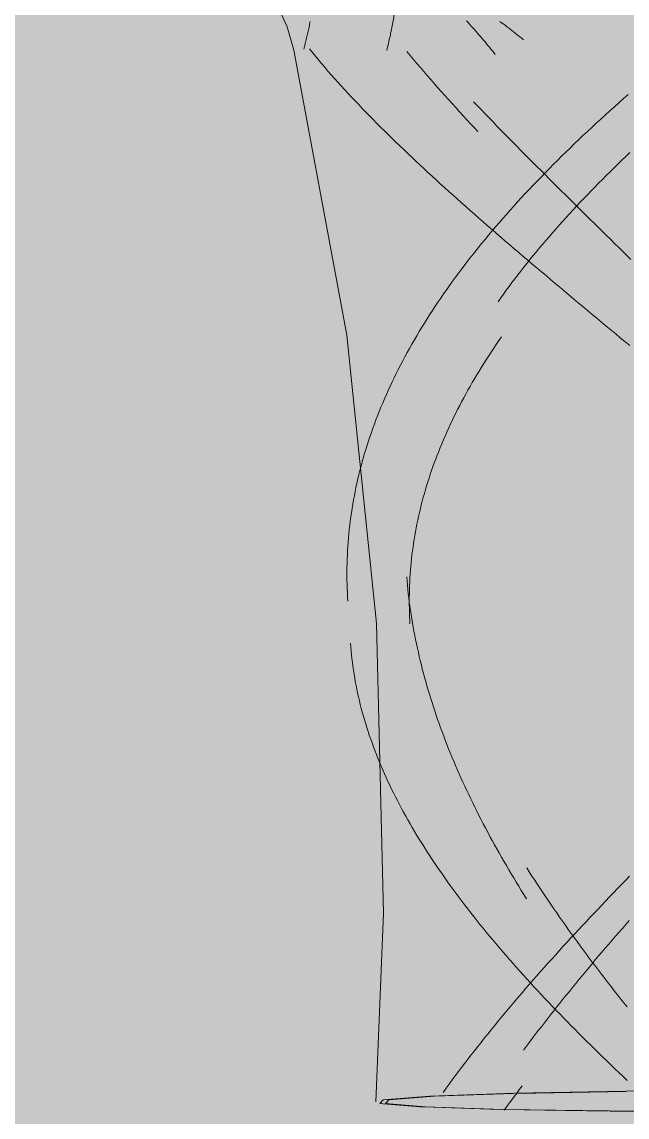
# Model space of a CAD drawing. Header units: inches. Extents: x 30681 to 92461, y -36095 to 66.
# Drawn here: x 30683.34342 to 30683.34904, y 60.03482 to 60.04499 of the extents above; entities that cross this region are included whole.
import ezdxf

# ---------------------------------------------------------------- set-up
doc = ezdxf.new("R2010")
doc.units = ezdxf.units.IN
doc.header["$MEASUREMENT"] = 0
for name, color, linetype, lineweight in [('A-GLAZ-CURT', 52, 'Continuous', 9), ('L-SITE-WALL', 31, 'Continuous', 13), ('Q-SPCQ', 91, 'Continuous', 9)]:
    doc.layers.add(name, color=color, linetype=linetype, lineweight=lineweight)

# ---------------------------------------------------------------- blocks, each defined once
blk = doc.blocks.new('FP_16-Entrance - Xcel')
at = {"layer": 'Q-SPCQ'}
for p, q in [((-2803.519209, 60.044737), (-2803.519181, 60.044703)), ((-2803.519181, 60.044703), (-2803.519153, 60.044668)), ((-2803.519153, 60.044668), (-2803.519124, 60.044634)), ((-2803.519124, 60.044634), (-2803.519095, 60.044599)), ((-2803.519095, 60.044599), (-2803.519066, 60.044565)), ((-2803.519066, 60.044565), (-2803.519036, 60.04453)), ((-2803.519036, 60.04453), (-2803.519006, 60.044496)), ((-2803.519006, 60.044496), (-2803.518975, 60.044461)), ((-2803.518975, 60.044461), (-2803.518944, 60.044427)), ((-2803.518944, 60.044427), (-2803.518913, 60.044392)), ((-2803.518913, 60.044392), (-2803.518881, 60.044358)), ((-2803.518881, 60.044358), (-2803.518849, 60.044323)), ((-2803.518849, 60.044323), (-2803.518817, 60.044288)), ((-2803.518817, 60.044288), (-2803.518784, 60.044254)), ((-2803.516248, 60.044313), (-2803.516291, 60.044275)), ((-2803.518784, 60.044254), (-2803.518751, 60.044219)), ((-2803.518751, 60.044219), (-2803.518718, 60.044184)), ((-2803.518718, 60.044184), (-2803.518685, 60.044149)), ((-2803.516377, 60.044199), (-2803.51642, 60.04416)), ((-2803.516334, 60.044237), (-2803.516377, 60.044199)), ((-2803.516291, 60.044275), (-2803.516334, 60.044237)), ((-2803.518685, 60.044149), (-2803.518651, 60.044115)), ((-2803.518651, 60.044115), (-2803.518616, 60.04408)), ((-2803.518616, 60.04408), (-2803.518582, 60.044045)), ((-2803.516504, 60.044084), (-2803.516545, 60.044046)), ((-2803.516462, 60.044122), (-2803.516504, 60.044084)), ((-2803.51642, 60.04416), (-2803.516462, 60.044122)), ((-2803.518582, 60.044045), (-2803.518547, 60.04401)), ((-2803.518547, 60.04401), (-2803.518512, 60.043975)), ((-2803.518512, 60.043975), (-2803.518477, 60.04394)), ((-2803.516587, 60.044007), (-2803.516628, 60.043969)), ((-2803.516545, 60.044046), (-2803.516587, 60.044007)), ((-2803.518477, 60.04394), (-2803.518441, 60.043905)), ((-2803.518441, 60.043905), (-2803.518405, 60.04387)), ((-2803.518405, 60.04387), (-2803.518369, 60.043836)), ((-2803.516709, 60.043893), (-2803.516749, 60.043854)), ((-2803.516669, 60.043931), (-2803.516709, 60.043893)), ((-2803.516628, 60.043969), (-2803.516669, 60.043931)), ((-2803.518369, 60.043836), (-2803.518332, 60.043801)), ((-2803.518332, 60.043801), (-2803.518296, 60.043765)), ((-2803.516828, 60.043777), (-2803.516868, 60.043739)), ((-2803.516789, 60.043816), (-2803.516828, 60.043777)), ((-2803.516749, 60.043854), (-2803.516789, 60.043816)), ((-2803.518296, 60.043765), (-2803.518258, 60.04373)), ((-2803.518258, 60.04373), (-2803.518221, 60.043695)), ((-2803.518221, 60.043695), (-2803.518184, 60.04366)), ((-2803.516906, 60.043701), (-2803.516945, 60.043662)), ((-2803.516868, 60.043739), (-2803.516906, 60.043701)), ((-2803.518184, 60.04366), (-2803.518146, 60.043625)), ((-2803.518146, 60.043625), (-2803.518108, 60.04359)), ((-2803.518108, 60.04359), (-2803.51807, 60.043555)), ((-2803.517021, 60.043585), (-2803.517058, 60.043547)), ((-2803.516983, 60.043624), (-2803.517021, 60.043585)), ((-2803.516945, 60.043662), (-2803.516983, 60.043624)), ((-2803.51807, 60.043555), (-2803.518031, 60.04352)), ((-2803.518031, 60.04352), (-2803.517993, 60.043484)), ((-2803.517993, 60.043484), (-2803.517954, 60.043449)), ((-2803.517132, 60.04347), (-2803.517169, 60.043431)), ((-2803.517095, 60.043508), (-2803.517132, 60.04347)), ((-2803.517058, 60.043547), (-2803.517095, 60.043508)), ((-2803.517954, 60.043449), (-2803.517915, 60.043414)), ((-2803.517915, 60.043414), (-2803.517875, 60.043379)), ((-2803.517875, 60.043379), (-2803.517836, 60.043343)), ((-2803.517205, 60.043393), (-2803.517241, 60.043354)), ((-2803.517169, 60.043431), (-2803.517205, 60.043393)), ((-2803.517836, 60.043343), (-2803.517796, 60.043308)), ((-2803.517796, 60.043308), (-2803.517756, 60.043273)), ((-2803.517756, 60.043273), (-2803.517716, 60.043237)), ((-2803.517311, 60.043277), (-2803.517346, 60.043238)), ((-2803.517276, 60.043316), (-2803.517311, 60.043277)), ((-2803.517241, 60.043354), (-2803.517276, 60.043316)), ((-2803.517716, 60.043237), (-2803.517676, 60.043202)), ((-2803.517676, 60.043202), (-2803.517636, 60.043166)), ((-2803.517636, 60.043166), (-2803.517595, 60.043131)), ((-2803.517414, 60.043161), (-2803.517448, 60.043122)), ((-2803.51738, 60.0432), (-2803.517414, 60.043161)), ((-2803.517346, 60.043238), (-2803.51738, 60.0432)), ((-2803.517595, 60.043131), (-2803.517554, 60.043095)), ((-2803.517554, 60.043095), (-2803.517513, 60.04306)), ((-2803.517481, 60.043084), (-2803.517514, 60.043045)), ((-2803.517513, 60.04306), (-2803.517472, 60.043024)), ((-2803.517448, 60.043122), (-2803.517481, 60.043084)), ((-2803.517578, 60.042968), (-2803.51761, 60.042929)), ((-2803.517546, 60.043006), (-2803.517578, 60.042968)), ((-2803.517514, 60.043045), (-2803.517546, 60.043006)), ((-2803.517472, 60.043024), (-2803.517431, 60.042989)), ((-2803.517431, 60.042989), (-2803.51739, 60.042953)), ((-2803.517641, 60.04289), (-2803.517673, 60.042851)), ((-2803.51761, 60.042929), (-2803.517641, 60.04289)), ((-2803.51739, 60.042953), (-2803.517348, 60.042917)), ((-2803.517348, 60.042917), (-2803.517306, 60.042882)), ((-2803.517306, 60.042882), (-2803.517265, 60.042846)), ((-2803.517733, 60.042774), (-2803.517763, 60.042735)), ((-2803.517703, 60.042813), (-2803.517733, 60.042774)), ((-2803.517673, 60.042851), (-2803.517703, 60.042813)), ((-2803.517265, 60.042846), (-2803.517223, 60.04281)), ((-2803.517223, 60.04281), (-2803.517181, 60.042775)), ((-2803.517181, 60.042775), (-2803.517139, 60.042739)), ((-2803.517822, 60.042657), (-2803.517851, 60.042619)), ((-2803.517793, 60.042696), (-2803.517822, 60.042657)), ((-2803.517763, 60.042735), (-2803.517793, 60.042696)), ((-2803.517139, 60.042739), (-2803.517096, 60.042703)), ((-2803.517096, 60.042703), (-2803.517054, 60.042667)), ((-2803.517054, 60.042667), (-2803.517011, 60.042632)), ((-2803.517879, 60.04258), (-2803.517907, 60.042541)), ((-2803.517851, 60.042619), (-2803.517879, 60.04258)), ((-2803.517011, 60.042632), (-2803.516969, 60.042596)), ((-2803.516969, 60.042596), (-2803.516926, 60.04256)), ((-2803.516926, 60.04256), (-2803.516883, 60.042524)), ((-2803.517962, 60.042463), (-2803.517988, 60.042424)), ((-2803.517934, 60.042502), (-2803.517962, 60.042463)), ((-2803.517907, 60.042541), (-2803.517934, 60.042502)), ((-2803.516883, 60.042524), (-2803.516841, 60.042488)), ((-2803.516841, 60.042488), (-2803.516798, 60.042452)), ((-2803.516798, 60.042452), (-2803.516755, 60.042416)), ((-2803.518041, 60.042347), (-2803.518066, 60.042308)), ((-2803.518015, 60.042385), (-2803.518041, 60.042347)), ((-2803.517988, 60.042424), (-2803.518015, 60.042385)), ((-2803.516755, 60.042416), (-2803.516712, 60.04238)), ((-2803.516712, 60.04238), (-2803.516669, 60.042344)), ((-2803.518092, 60.042269), (-2803.518116, 60.04223)), ((-2803.518066, 60.042308), (-2803.518092, 60.042269)), ((-2803.516669, 60.042344), (-2803.516625, 60.042308)), ((-2803.516625, 60.042308), (-2803.516582, 60.042272)), ((-2803.516582, 60.042272), (-2803.516539, 60.042236)), ((-2803.518165, 60.042152), (-2803.518188, 60.042113)), ((-2803.518141, 60.042191), (-2803.518165, 60.042152)), ((-2803.518116, 60.04223), (-2803.518141, 60.042191)), ((-2803.516539, 60.042236), (-2803.516496, 60.0422)), ((-2803.516496, 60.0422), (-2803.516452, 60.042164)), ((-2803.516452, 60.042164), (-2803.516409, 60.042128)), ((-2803.518212, 60.042074), (-2803.518234, 60.042035)), ((-2803.518188, 60.042113), (-2803.518212, 60.042074)), ((-2803.516409, 60.042128), (-2803.516365, 60.042092)), ((-2803.516365, 60.042092), (-2803.516322, 60.042056)), ((-2803.516322, 60.042056), (-2803.516279, 60.042019)), ((-2803.518279, 60.041957), (-2803.5183, 60.041918)), ((-2803.518257, 60.041996), (-2803.518279, 60.041957)), ((-2803.518234, 60.042035), (-2803.518257, 60.041996)), ((-2803.516279, 60.042019), (-2803.516235, 60.041983)), ((-2803.518342, 60.04184), (-2803.518363, 60.041801)), ((-2803.518322, 60.041879), (-2803.518342, 60.04184)), ((-2803.5183, 60.041918), (-2803.518322, 60.041879)), ((-2803.518383, 60.041762), (-2803.518402, 60.041723)), ((-2803.518363, 60.041801), (-2803.518383, 60.041762)), ((-2803.51844, 60.041645), (-2803.518459, 60.041606)), ((-2803.518422, 60.041684), (-2803.51844, 60.041645)), ((-2803.518402, 60.041723), (-2803.518422, 60.041684)), ((-2803.518477, 60.041567), (-2803.518494, 60.041528)), ((-2803.518459, 60.041606), (-2803.518477, 60.041567)), ((-2803.518528, 60.041449), (-2803.518544, 60.04141)), ((-2803.518511, 60.041489), (-2803.518528, 60.041449)), ((-2803.518494, 60.041528), (-2803.518511, 60.041489)), ((-2803.518576, 60.041332), (-2803.518591, 60.041293)), ((-2803.51856, 60.041371), (-2803.518576, 60.041332)), ((-2803.518544, 60.04141), (-2803.51856, 60.041371)), ((-2803.518605, 60.041254), (-2803.51862, 60.041215)), ((-2803.518591, 60.041293), (-2803.518605, 60.041254)), ((-2803.518647, 60.041137), (-2803.51866, 60.041098)), ((-2803.518633, 60.041176), (-2803.518647, 60.041137)), ((-2803.51862, 60.041215), (-2803.518633, 60.041176)), ((-2803.518672, 60.041058), (-2803.518685, 60.041019)), ((-2803.51866, 60.041098), (-2803.518672, 60.041058)), ((-2803.518708, 60.040941), (-2803.518719, 60.040902)), ((-2803.518696, 60.04098), (-2803.518708, 60.040941)), ((-2803.518685, 60.041019), (-2803.518696, 60.04098)), ((-2803.518739, 60.040824), (-2803.518749, 60.040785)), ((-2803.518729, 60.040863), (-2803.518739, 60.040824)), ((-2803.518719, 60.040902), (-2803.518729, 60.040863)), ((-2803.518758, 60.040745), (-2803.518767, 60.040706)), ((-2803.518749, 60.040785), (-2803.518758, 60.040745)), ((-2803.518784, 60.040628), (-2803.518791, 60.040589)), ((-2803.518776, 60.040667), (-2803.518784, 60.040628)), ((-2803.518767, 60.040706), (-2803.518776, 60.040667)), ((-2803.518799, 60.04055), (-2803.518805, 60.04051)), ((-2803.518791, 60.040589), (-2803.518799, 60.04055)), ((-2803.518818, 60.040432), (-2803.518824, 60.040393)), ((-2803.518812, 60.040471), (-2803.518818, 60.040432)), ((-2803.518805, 60.04051), (-2803.518812, 60.040471)), ((-2803.518834, 60.040315), (-2803.518838, 60.040276)), ((-2803.518829, 60.040354), (-2803.518834, 60.040315)), ((-2803.518824, 60.040393), (-2803.518829, 60.040354)), ((-2803.518842, 60.040236), (-2803.518846, 60.040197)), ((-2803.518838, 60.040276), (-2803.518842, 60.040236)), ((-2803.518852, 60.040119), (-2803.518854, 60.04008)), ((-2803.518849, 60.040158), (-2803.518852, 60.040119)), ((-2803.518846, 60.040197), (-2803.518849, 60.040158)), ((-2803.518856, 60.040041), (-2803.518858, 60.040001)), ((-2803.518854, 60.04008), (-2803.518856, 60.040041)), ((-2803.518859, 60.039962), (-2803.51886, 60.039923)), ((-2803.51886, 60.039923), (-2803.51886, 60.039884)), ((-2803.518858, 60.040001), (-2803.518859, 60.039962)), ((-2803.51886, 60.039884), (-2803.51886, 60.039845)), ((-2803.51886, 60.039845), (-2803.51886, 60.039806)), ((-2803.51886, 60.039806), (-2803.518859, 60.039767)), ((-2803.518859, 60.039767), (-2803.518858, 60.039727)), ((-2803.518858, 60.039727), (-2803.518856, 60.039688)), ((-2803.518856, 60.039688), (-2803.518854, 60.039649)), ((-2803.518854, 60.039649), (-2803.518852, 60.03961)), ((-2803.518826, 60.03922), (-2803.518824, 60.039185)), ((-2803.518824, 60.039185), (-2803.518821, 60.039149)), ((-2803.518821, 60.039149), (-2803.518817, 60.039114)), ((-2803.518817, 60.039114), (-2803.518814, 60.039078)), ((-2803.518814, 60.039078), (-2803.518809, 60.039043)), ((-2803.518809, 60.039043), (-2803.518805, 60.039007)), ((-2803.518805, 60.039007), (-2803.5188, 60.038972)), ((-2803.5188, 60.038972), (-2803.518794, 60.038936)), ((-2803.518794, 60.038936), (-2803.518788, 60.0389)), ((-2803.518788, 60.0389), (-2803.518782, 60.038865)), ((-2803.518782, 60.038865), (-2803.518775, 60.038829)), ((-2803.518775, 60.038829), (-2803.518768, 60.038794)), ((-2803.518768, 60.038794), (-2803.518761, 60.038758)), ((-2803.518761, 60.038758), (-2803.518753, 60.038723)), ((-2803.518753, 60.038723), (-2803.518744, 60.038687)), ((-2803.518744, 60.038687), (-2803.518736, 60.038652)), ((-2803.518736, 60.038652), (-2803.518727, 60.038616)), ((-2803.518727, 60.038616), (-2803.518717, 60.03858)), ((-2803.518717, 60.03858), (-2803.518707, 60.038545)), ((-2803.518707, 60.038545), (-2803.518697, 60.038509)), ((-2803.518697, 60.038509), (-2803.518686, 60.038473)), ((-2803.518686, 60.038473), (-2803.518675, 60.038438)), ((-2803.518675, 60.038438), (-2803.518664, 60.038402)), ((-2803.518664, 60.038402), (-2803.518652, 60.038367)), ((-2803.518652, 60.038367), (-2803.518639, 60.038331)), ((-2803.518639, 60.038331), (-2803.518627, 60.038295)), ((-2803.518627, 60.038295), (-2803.518614, 60.03826)), ((-2803.518614, 60.03826), (-2803.5186, 60.038224)), ((-2803.5186, 60.038224), (-2803.518586, 60.038188)), ((-2803.518586, 60.038188), (-2803.518572, 60.038153)), ((-2803.518572, 60.038153), (-2803.518558, 60.038117)), ((-2803.518558, 60.038117), (-2803.518543, 60.038081)), ((-2803.518543, 60.038081), (-2803.518527, 60.038046)), ((-2803.518527, 60.038046), (-2803.518512, 60.03801)), ((-2803.518512, 60.03801), (-2803.518496, 60.037974)), ((-2803.518496, 60.037974), (-2803.518479, 60.037938)), ((-2803.518479, 60.037938), (-2803.518462, 60.037903)), ((-2803.518462, 60.037903), (-2803.518445, 60.037867)), ((-2803.518445, 60.037867), (-2803.518427, 60.037831)), ((-2803.518427, 60.037831), (-2803.51841, 60.037795)), ((-2803.51841, 60.037795), (-2803.518391, 60.03776)), ((-2803.518391, 60.03776), (-2803.518373, 60.037724)), ((-2803.518373, 60.037724), (-2803.518353, 60.037688)), ((-2803.518353, 60.037688), (-2803.518334, 60.037652)), ((-2803.518334, 60.037652), (-2803.518314, 60.037617)), ((-2803.518314, 60.037617), (-2803.518294, 60.037581)), ((-2803.518294, 60.037581), (-2803.518274, 60.037545)), ((-2803.518274, 60.037545), (-2803.518253, 60.037509)), ((-2803.518253, 60.037509), (-2803.518232, 60.037473)), ((-2803.518232, 60.037473), (-2803.51821, 60.037437)), ((-2803.51821, 60.037437), (-2803.518188, 60.037402)), ((-2803.518188, 60.037402), (-2803.518166, 60.037366)), ((-2803.518166, 60.037366), (-2803.518144, 60.03733)), ((-2803.518144, 60.03733), (-2803.518121, 60.037294)), ((-2803.518121, 60.037294), (-2803.518098, 60.037258)), ((-2803.518098, 60.037258), (-2803.518074, 60.037222)), ((-2803.518074, 60.037222), (-2803.51805, 60.037186)), ((-2803.51805, 60.037186), (-2803.518026, 60.03715)), ((-2803.518026, 60.03715), (-2803.518001, 60.037115)), ((-2803.518001, 60.037115), (-2803.517977, 60.037079)), ((-2803.517977, 60.037079), (-2803.517951, 60.037043)), ((-2803.517951, 60.037043), (-2803.517926, 60.037007)), ((-2803.517926, 60.037007), (-2803.5179, 60.036971)), ((-2803.5179, 60.036971), (-2803.517874, 60.036935)), ((-2803.516311, 60.036982), (-2803.516348, 60.036944)), ((-2803.516273, 60.03702), (-2803.516311, 60.036982)), ((-2803.516236, 60.037059), (-2803.516273, 60.03702)), ((-2803.517874, 60.036935), (-2803.517847, 60.036899)), ((-2803.517847, 60.036899), (-2803.517821, 60.036863)), ((-2803.517821, 60.036863), (-2803.517794, 60.036827)), ((-2803.516422, 60.036867), (-2803.516458, 60.036828)), ((-2803.516385, 60.036905), (-2803.516422, 60.036867)), ((-2803.516348, 60.036944), (-2803.516385, 60.036905)), ((-2803.517794, 60.036827), (-2803.517766, 60.036791)), ((-2803.517766, 60.036791), (-2803.517738, 60.036755)), ((-2803.517738, 60.036755), (-2803.51771, 60.036719)), ((-2803.516495, 60.03679), (-2803.516532, 60.036751)), ((-2803.516458, 60.036828), (-2803.516495, 60.03679)), ((-2803.51771, 60.036719), (-2803.517682, 60.036683)), ((-2803.517682, 60.036683), (-2803.517654, 60.036647)), ((-2803.516604, 60.036674), (-2803.51664, 60.036636)), ((-2803.516568, 60.036713), (-2803.516604, 60.036674)), ((-2803.516532, 60.036751), (-2803.516568, 60.036713)), ((-2803.517654, 60.036647), (-2803.517625, 60.036611)), ((-2803.517625, 60.036611), (-2803.517595, 60.036575)), ((-2803.517595, 60.036575), (-2803.517566, 60.036539)), ((-2803.516712, 60.036559), (-2803.516748, 60.03652)), ((-2803.516676, 60.036597), (-2803.516712, 60.036559)), ((-2803.51664, 60.036636), (-2803.516676, 60.036597)), ((-2803.517566, 60.036539), (-2803.517536, 60.036503)), ((-2803.517536, 60.036503), (-2803.517506, 60.036467)), ((-2803.517506, 60.036467), (-2803.517476, 60.036431)), ((-2803.516784, 60.036482), (-2803.516819, 60.036443)), ((-2803.516748, 60.03652), (-2803.516784, 60.036482)), ((-2803.517476, 60.036431), (-2803.517445, 60.036395)), ((-2803.517445, 60.036395), (-2803.517414, 60.036358)), ((-2803.517414, 60.036358), (-2803.517383, 60.036322)), ((-2803.516889, 60.036366), (-2803.516924, 60.036327)), ((-2803.516854, 60.036405), (-2803.516889, 60.036366)), ((-2803.516819, 60.036443), (-2803.516854, 60.036405)), ((-2803.517383, 60.036322), (-2803.517352, 60.036286)), ((-2803.517352, 60.036286), (-2803.51732, 60.03625)), ((-2803.51732, 60.03625), (-2803.517288, 60.036214)), ((-2803.516994, 60.03625), (-2803.517028, 60.036212)), ((-2803.516959, 60.036289), (-2803.516994, 60.03625)), ((-2803.516924, 60.036327), (-2803.516959, 60.036289)), ((-2803.517288, 60.036214), (-2803.517256, 60.036178)), ((-2803.517256, 60.036178), (-2803.517223, 60.036142)), ((-2803.517062, 60.036173), (-2803.517096, 60.036135)), ((-2803.517028, 60.036212), (-2803.517062, 60.036173)), ((-2803.517223, 60.036142), (-2803.51719, 60.036106)), ((-2803.517164, 60.036057), (-2803.517198, 60.036019)), ((-2803.51719, 60.036106), (-2803.517157, 60.036069)), ((-2803.51713, 60.036096), (-2803.517164, 60.036057)), ((-2803.517157, 60.036069), (-2803.517124, 60.036033)), ((-2803.517096, 60.036135), (-2803.51713, 60.036096)), ((-2803.517231, 60.03598), (-2803.517264, 60.035941)), ((-2803.517198, 60.036019), (-2803.517231, 60.03598)), ((-2803.517124, 60.036033), (-2803.51709, 60.035997)), ((-2803.51709, 60.035997), (-2803.517057, 60.035961)), ((-2803.517057, 60.035961), (-2803.517023, 60.035925)), ((-2803.51733, 60.035864), (-2803.517362, 60.035826)), ((-2803.517297, 60.035903), (-2803.51733, 60.035864)), ((-2803.517264, 60.035941), (-2803.517297, 60.035903)), ((-2803.517023, 60.035925), (-2803.516988, 60.035888)), ((-2803.516988, 60.035888), (-2803.516954, 60.035852)), ((-2803.516954, 60.035852), (-2803.516919, 60.035816)), ((-2803.517427, 60.035748), (-2803.517459, 60.03571)), ((-2803.517395, 60.035787), (-2803.517427, 60.035748)), ((-2803.517362, 60.035826), (-2803.517395, 60.035787)), ((-2803.516919, 60.035816), (-2803.516884, 60.03578)), ((-2803.516884, 60.03578), (-2803.516849, 60.035743)), ((-2803.516849, 60.035743), (-2803.516813, 60.035707)), ((-2803.517491, 60.035671), (-2803.517522, 60.035632)), ((-2803.517459, 60.03571), (-2803.517491, 60.035671)), ((-2803.516813, 60.035707), (-2803.516778, 60.035671)), ((-2803.516778, 60.035671), (-2803.516742, 60.035635)), ((-2803.517585, 60.035555), (-2803.517615, 60.035516)), ((-2803.517553, 60.035594), (-2803.517585, 60.035555)), ((-2803.517522, 60.035632), (-2803.517553, 60.035594)), ((-2803.516742, 60.035635), (-2803.516706, 60.035598)), ((-2803.516706, 60.035598), (-2803.516669, 60.035562)), ((-2803.516669, 60.035562), (-2803.516633, 60.035526)), ((-2803.517676, 60.035439), (-2803.517707, 60.0354)), ((-2803.517646, 60.035477), (-2803.517676, 60.035439)), ((-2803.517615, 60.035516), (-2803.517646, 60.035477)), ((-2803.516633, 60.035526), (-2803.516596, 60.035489)), ((-2803.516596, 60.035489), (-2803.516559, 60.035453)), ((-2803.516559, 60.035453), (-2803.516522, 60.035417)), ((-2803.517737, 60.035361), (-2803.517766, 60.035323)), ((-2803.517707, 60.0354), (-2803.517737, 60.035361)), ((-2803.516522, 60.035417), (-2803.516485, 60.03538)), ((-2803.516485, 60.03538), (-2803.516447, 60.035344)), ((-2803.516447, 60.035344), (-2803.51641, 60.035308)), ((-2803.517825, 60.035245), (-2803.517854, 60.035206)), ((-2803.517796, 60.035284), (-2803.517825, 60.035245)), ((-2803.517766, 60.035323), (-2803.517796, 60.035284)), ((-2803.51641, 60.035308), (-2803.516372, 60.035271)), ((-2803.516372, 60.035271), (-2803.516333, 60.035235)), ((-2803.516333, 60.035235), (-2803.516295, 60.035199)), ((-2803.517911, 60.035129), (-2803.517939, 60.03509)), ((-2803.517883, 60.035168), (-2803.517911, 60.035129)), ((-2803.517854, 60.035206), (-2803.517883, 60.035168)), ((-2803.516295, 60.035199), (-2803.516257, 60.035162)), ((-2803.517939, 60.03509), (-2803.517967, 60.035052))]:
    blk.add_line(p, q, dxfattribs=at)
blk.add_polyline3d([(-2803.519352, 60.044723, 0), (-2803.518862, 60.04208, 0), (-2803.518584, 60.039405, 0), (-2803.51852, 60.036716, 0), (-2803.518593, 60.034964, 0)], dxfattribs=at)
blk = doc.blocks.new('FP_18-Entrance - Xcel')
at = {"layer": 'Q-SPCQ'}
for p, q in [((-2803.518304, 60.044712), (-2803.518273, 60.044674)), ((-2803.518273, 60.044674), (-2803.518242, 60.044637)), ((-2803.518242, 60.044637), (-2803.51821, 60.0446)), ((-2803.51821, 60.0446), (-2803.518178, 60.044563)), ((-2803.518178, 60.044563), (-2803.518146, 60.044525)), ((-2803.518146, 60.044525), (-2803.518114, 60.044488)), ((-2803.518114, 60.044488), (-2803.518082, 60.044451)), ((-2803.518082, 60.044451), (-2803.518049, 60.044414)), ((-2803.518049, 60.044414), (-2803.518016, 60.044376)), ((-2803.518016, 60.044376), (-2803.517984, 60.044339)), ((-2803.517984, 60.044339), (-2803.51795, 60.044302)), ((-2803.51795, 60.044302), (-2803.517917, 60.044265)), ((-2803.517917, 60.044265), (-2803.517884, 60.044228)), ((-2803.517884, 60.044228), (-2803.51785, 60.044191)), ((-2803.51785, 60.044191), (-2803.517816, 60.044153)), ((-2803.517816, 60.044153), (-2803.517782, 60.044116)), ((-2803.517782, 60.044116), (-2803.517748, 60.044079)), ((-2803.517748, 60.044079), (-2803.517714, 60.044042)), ((-2803.517714, 60.044042), (-2803.51768, 60.044005)), ((-2803.51768, 60.044005), (-2803.517645, 60.043968)), ((-2803.517425, 60.042064), (-2803.517449, 60.042029)), ((-2803.517497, 60.041958), (-2803.517521, 60.041922)), ((-2803.517473, 60.041993), (-2803.517497, 60.041958)), ((-2803.517449, 60.042029), (-2803.517473, 60.041993)), ((-2803.517567, 60.041851), (-2803.517589, 60.041816)), ((-2803.517544, 60.041887), (-2803.517567, 60.041851)), ((-2803.517521, 60.041922), (-2803.517544, 60.041887)), ((-2803.517633, 60.041745), (-2803.517655, 60.04171)), ((-2803.517611, 60.041781), (-2803.517633, 60.041745)), ((-2803.517589, 60.041816), (-2803.517611, 60.041781)), ((-2803.517696, 60.041639), (-2803.517717, 60.041603)), ((-2803.517676, 60.041674), (-2803.517696, 60.041639)), ((-2803.517655, 60.04171), (-2803.517676, 60.041674)), ((-2803.517756, 60.041532), (-2803.517776, 60.041497)), ((-2803.517737, 60.041568), (-2803.517756, 60.041532)), ((-2803.517717, 60.041603), (-2803.517737, 60.041568)), ((-2803.517795, 60.041462), (-2803.517813, 60.041426)), ((-2803.517776, 60.041497), (-2803.517795, 60.041462)), ((-2803.517849, 60.041355), (-2803.517867, 60.04132)), ((-2803.517832, 60.041391), (-2803.517849, 60.041355)), ((-2803.517813, 60.041426), (-2803.517832, 60.041391)), ((-2803.517901, 60.041249), (-2803.517917, 60.041213)), ((-2803.517884, 60.041284), (-2803.517901, 60.041249)), ((-2803.517867, 60.04132), (-2803.517884, 60.041284)), ((-2803.517949, 60.041142), (-2803.517964, 60.041107)), ((-2803.517933, 60.041178), (-2803.517949, 60.041142)), ((-2803.517917, 60.041213), (-2803.517933, 60.041178)), ((-2803.517994, 60.041036), (-2803.518008, 60.041001)), ((-2803.517979, 60.041071), (-2803.517994, 60.041036)), ((-2803.517964, 60.041107), (-2803.517979, 60.041071)), ((-2803.518036, 60.04093), (-2803.518049, 60.040894)), ((-2803.518022, 60.040965), (-2803.518036, 60.04093)), ((-2803.518008, 60.041001), (-2803.518022, 60.040965)), ((-2803.518074, 60.040823), (-2803.518086, 60.040788)), ((-2803.518062, 60.040859), (-2803.518074, 60.040823)), ((-2803.518049, 60.040894), (-2803.518062, 60.040859)), ((-2803.518098, 60.040752), (-2803.518109, 60.040717)), ((-2803.518086, 60.040788), (-2803.518098, 60.040752)), ((-2803.518131, 60.040646), (-2803.518141, 60.04061)), ((-2803.51812, 60.040681), (-2803.518131, 60.040646)), ((-2803.518109, 60.040717), (-2803.51812, 60.040681)), ((-2803.51816, 60.040539), (-2803.51817, 60.040504)), ((-2803.518151, 60.040575), (-2803.51816, 60.040539)), ((-2803.518141, 60.04061), (-2803.518151, 60.040575)), ((-2803.518187, 60.040433), (-2803.518195, 60.040397)), ((-2803.518178, 60.040468), (-2803.518187, 60.040433)), ((-2803.51817, 60.040504), (-2803.518178, 60.040468)), ((-2803.51821, 60.040326), (-2803.518217, 60.040291)), ((-2803.518203, 60.040362), (-2803.51821, 60.040326)), ((-2803.518195, 60.040397), (-2803.518203, 60.040362)), ((-2803.51823, 60.04022), (-2803.518236, 60.040184)), ((-2803.518224, 60.040255), (-2803.51823, 60.04022)), ((-2803.518217, 60.040291), (-2803.518224, 60.040255)), ((-2803.518246, 60.040113), (-2803.518251, 60.040077)), ((-2803.518241, 60.040149), (-2803.518246, 60.040113)), ((-2803.518236, 60.040184), (-2803.518241, 60.040149)), ((-2803.518256, 60.040042), (-2803.51826, 60.040006)), ((-2803.518251, 60.040077), (-2803.518256, 60.040042)), ((-2803.518267, 60.039935), (-2803.51827, 60.0399)), ((-2803.518264, 60.039971), (-2803.518267, 60.039935)), ((-2803.51826, 60.040006), (-2803.518264, 60.039971)), ((-2803.518305, 60.039838), (-2803.518302, 60.039799)), ((-2803.518275, 60.039829), (-2803.518277, 60.039793)), ((-2803.518273, 60.039864), (-2803.518275, 60.039829)), ((-2803.51827, 60.0399), (-2803.518273, 60.039864)), ((-2803.518302, 60.039799), (-2803.518298, 60.03976)), ((-2803.518298, 60.03976), (-2803.518294, 60.039721)), ((-2803.518294, 60.039721), (-2803.51829, 60.039682)), ((-2803.518278, 60.039757), (-2803.51828, 60.039722)), ((-2803.51828, 60.039722), (-2803.51828, 60.039686)), ((-2803.518277, 60.039793), (-2803.518278, 60.039757)), ((-2803.51829, 60.039682), (-2803.518286, 60.039643)), ((-2803.518286, 60.039643), (-2803.518281, 60.039604)), ((-2803.51828, 60.039686), (-2803.518281, 60.039651)), ((-2803.518281, 60.039651), (-2803.518281, 60.039615)), ((-2803.518281, 60.039615), (-2803.518281, 60.039579)), ((-2803.518281, 60.039604), (-2803.518275, 60.039565)), ((-2803.518281, 60.039579), (-2803.51828, 60.039544)), ((-2803.51828, 60.039544), (-2803.51828, 60.039508)), ((-2803.51828, 60.039508), (-2803.518278, 60.039473)), ((-2803.518275, 60.039565), (-2803.51827, 60.039526)), ((-2803.51827, 60.039526), (-2803.518264, 60.039487)), ((-2803.518278, 60.039473), (-2803.518277, 60.039437)), ((-2803.518277, 60.039437), (-2803.518275, 60.039401)), ((-2803.518264, 60.039487), (-2803.518258, 60.039448)), ((-2803.518258, 60.039448), (-2803.518251, 60.039409)), ((-2803.518251, 60.039409), (-2803.518245, 60.03937)), ((-2803.518245, 60.03937), (-2803.518238, 60.039331)), ((-2803.518238, 60.039331), (-2803.51823, 60.039293)), ((-2803.51823, 60.039293), (-2803.518222, 60.039254)), ((-2803.518222, 60.039254), (-2803.518214, 60.039215)), ((-2803.518214, 60.039215), (-2803.518206, 60.039176)), ((-2803.518206, 60.039176), (-2803.518197, 60.039137)), ((-2803.518197, 60.039137), (-2803.518188, 60.039098)), ((-2803.518188, 60.039098), (-2803.518179, 60.039059)), ((-2803.518179, 60.039059), (-2803.518169, 60.03902)), ((-2803.518169, 60.03902), (-2803.51816, 60.038981)), ((-2803.51816, 60.038981), (-2803.518149, 60.038942)), ((-2803.518149, 60.038942), (-2803.518139, 60.038903)), ((-2803.518139, 60.038903), (-2803.518128, 60.038864)), ((-2803.518128, 60.038864), (-2803.518117, 60.038825)), ((-2803.518117, 60.038825), (-2803.518106, 60.038786)), ((-2803.518106, 60.038786), (-2803.518094, 60.038747)), ((-2803.518094, 60.038747), (-2803.518082, 60.038709)), ((-2803.518082, 60.038709), (-2803.51807, 60.03867)), ((-2803.51807, 60.03867), (-2803.518057, 60.038631)), ((-2803.518057, 60.038631), (-2803.518044, 60.038592)), ((-2803.518044, 60.038592), (-2803.518031, 60.038553)), ((-2803.518031, 60.038553), (-2803.518018, 60.038514)), ((-2803.518018, 60.038514), (-2803.518004, 60.038475)), ((-2803.518004, 60.038475), (-2803.51799, 60.038436)), ((-2803.51799, 60.038436), (-2803.517976, 60.038398)), ((-2803.517976, 60.038398), (-2803.517961, 60.038359)), ((-2803.517961, 60.038359), (-2803.517947, 60.03832)), ((-2803.517947, 60.03832), (-2803.517932, 60.038281)), ((-2803.517932, 60.038281), (-2803.517916, 60.038242)), ((-2803.517916, 60.038242), (-2803.517901, 60.038203)), ((-2803.517901, 60.038203), (-2803.517885, 60.038165)), ((-2803.517885, 60.038165), (-2803.517868, 60.038126)), ((-2803.517868, 60.038126), (-2803.517852, 60.038087)), ((-2803.517852, 60.038087), (-2803.517835, 60.038048)), ((-2803.517835, 60.038048), (-2803.517818, 60.038009)), ((-2803.517818, 60.038009), (-2803.517801, 60.037971)), ((-2803.517801, 60.037971), (-2803.517783, 60.037932)), ((-2803.517783, 60.037932), (-2803.517766, 60.037893)), ((-2803.517766, 60.037893), (-2803.517748, 60.037854)), ((-2803.517748, 60.037854), (-2803.517729, 60.037816)), ((-2803.517729, 60.037816), (-2803.517711, 60.037777)), ((-2803.517711, 60.037777), (-2803.517692, 60.037738)), ((-2803.517692, 60.037738), (-2803.517673, 60.037699)), ((-2803.517673, 60.037699), (-2803.517654, 60.037661)), ((-2803.517654, 60.037661), (-2803.517634, 60.037622)), ((-2803.517634, 60.037622), (-2803.517614, 60.037583)), ((-2803.517614, 60.037583), (-2803.517594, 60.037544)), ((-2803.517594, 60.037544), (-2803.517574, 60.037506)), ((-2803.517574, 60.037506), (-2803.517553, 60.037467)), ((-2803.517553, 60.037467), (-2803.517532, 60.037428)), ((-2803.517532, 60.037428), (-2803.517511, 60.03739)), ((-2803.517511, 60.03739), (-2803.51749, 60.037351)), ((-2803.51749, 60.037351), (-2803.517469, 60.037312)), ((-2803.517469, 60.037312), (-2803.517447, 60.037274)), ((-2803.517447, 60.037274), (-2803.517425, 60.037235)), ((-2803.517425, 60.037235), (-2803.517403, 60.037197)), ((-2803.517403, 60.037197), (-2803.51738, 60.037158)), ((-2803.51738, 60.037158), (-2803.517357, 60.037119)), ((-2803.517357, 60.037119), (-2803.517334, 60.037081)), ((-2803.517334, 60.037081), (-2803.517311, 60.037042)), ((-2803.517311, 60.037042), (-2803.517288, 60.037004)), ((-2803.517288, 60.037004), (-2803.517264, 60.036965)), ((-2803.517264, 60.036965), (-2803.517241, 60.036926)), ((-2803.517241, 60.036926), (-2803.517217, 60.036888)), ((-2803.517217, 60.036888), (-2803.517192, 60.036849)), ((-2803.517281, 60.035049), (-2803.517305, 60.035016)), ((-2803.517257, 60.035081), (-2803.517281, 60.035049)), ((-2803.517233, 60.035113), (-2803.517257, 60.035081)), ((-2803.517353, 60.034952), (-2803.517376, 60.03492)), ((-2803.517329, 60.034984), (-2803.517353, 60.034952)), ((-2803.517305, 60.035016), (-2803.517329, 60.034984)), ((-2803.517376, 60.03492), (-2803.517399, 60.034888))]:
    blk.add_line(p, q, dxfattribs=at)
blk = doc.blocks.new('FP_19-Entrance - Xcel')
at = {"layer": 'Q-SPCQ'}
for p, q in [((-2803.517684, 60.044246), (-2803.517648, 60.044209)), ((-2803.517648, 60.044209), (-2803.517612, 60.044171)), ((-2803.517612, 60.044171), (-2803.517576, 60.044133)), ((-2803.517576, 60.044133), (-2803.51754, 60.044096)), ((-2803.51754, 60.044096), (-2803.517503, 60.044058)), ((-2803.517503, 60.044058), (-2803.517467, 60.04402)), ((-2803.517467, 60.04402), (-2803.51743, 60.043983)), ((-2803.51743, 60.043983), (-2803.517393, 60.043945)), ((-2803.517393, 60.043945), (-2803.517356, 60.043907)), ((-2803.517356, 60.043907), (-2803.517319, 60.04387)), ((-2803.517319, 60.04387), (-2803.517282, 60.043832)), ((-2803.517282, 60.043832), (-2803.517245, 60.043794)), ((-2803.517245, 60.043794), (-2803.517208, 60.043757)), ((-2803.516233, 60.043773), (-2803.51627, 60.043738)), ((-2803.517208, 60.043757), (-2803.517171, 60.043719)), ((-2803.517171, 60.043719), (-2803.517133, 60.043682)), ((-2803.517133, 60.043682), (-2803.517096, 60.043644)), ((-2803.516344, 60.043667), (-2803.51638, 60.043631)), ((-2803.516307, 60.043702), (-2803.516344, 60.043667)), ((-2803.51627, 60.043738), (-2803.516307, 60.043702)), ((-2803.517096, 60.043644), (-2803.517058, 60.043606)), ((-2803.517058, 60.043606), (-2803.517021, 60.043569)), ((-2803.517021, 60.043569), (-2803.516983, 60.043531)), ((-2803.516416, 60.043596), (-2803.516452, 60.04356)), ((-2803.51638, 60.043631), (-2803.516416, 60.043596)), ((-2803.516983, 60.043531), (-2803.516945, 60.043494)), ((-2803.516945, 60.043494), (-2803.516907, 60.043456)), ((-2803.516523, 60.043489), (-2803.516557, 60.043454)), ((-2803.516487, 60.043525), (-2803.516523, 60.043489)), ((-2803.516452, 60.04356), (-2803.516487, 60.043525)), ((-2803.516907, 60.043456), (-2803.51687, 60.043419)), ((-2803.51687, 60.043419), (-2803.516832, 60.043381)), ((-2803.516832, 60.043381), (-2803.516794, 60.043344)), ((-2803.516626, 60.043383), (-2803.51666, 60.043347)), ((-2803.516592, 60.043418), (-2803.516626, 60.043383)), ((-2803.516557, 60.043454), (-2803.516592, 60.043418)), ((-2803.516794, 60.043344), (-2803.516756, 60.043306)), ((-2803.516728, 60.043276), (-2803.516761, 60.043241)), ((-2803.516756, 60.043306), (-2803.516718, 60.043269)), ((-2803.516694, 60.043312), (-2803.516728, 60.043276)), ((-2803.516718, 60.043269), (-2803.51668, 60.043231)), ((-2803.51666, 60.043347), (-2803.516694, 60.043312)), ((-2803.516826, 60.04317), (-2803.516858, 60.043134)), ((-2803.516793, 60.043205), (-2803.516826, 60.04317)), ((-2803.516761, 60.043241), (-2803.516793, 60.043205)), ((-2803.51668, 60.043231), (-2803.516642, 60.043194)), ((-2803.516642, 60.043194), (-2803.516604, 60.043156)), ((-2803.516921, 60.043063), (-2803.516953, 60.043028)), ((-2803.51689, 60.043099), (-2803.516921, 60.043063)), ((-2803.516858, 60.043134), (-2803.51689, 60.043099)), ((-2803.516604, 60.043156), (-2803.516566, 60.043119)), ((-2803.516566, 60.043119), (-2803.516528, 60.043081)), ((-2803.516528, 60.043081), (-2803.51649, 60.043044)), ((-2803.517014, 60.042957), (-2803.517044, 60.042922)), ((-2803.516983, 60.042993), (-2803.517014, 60.042957)), ((-2803.516953, 60.043028), (-2803.516983, 60.042993)), ((-2803.51649, 60.043044), (-2803.516452, 60.043006)), ((-2803.516452, 60.043006), (-2803.516414, 60.042969)), ((-2803.516414, 60.042969), (-2803.516375, 60.042931)), ((-2803.517074, 60.042886), (-2803.517104, 60.042851)), ((-2803.517044, 60.042922), (-2803.517074, 60.042886)), ((-2803.516375, 60.042931), (-2803.516337, 60.042894)), ((-2803.516337, 60.042894), (-2803.516299, 60.042856)), ((-2803.516299, 60.042856), (-2803.516261, 60.042819)), ((-2803.517162, 60.04278), (-2803.51719, 60.042744)), ((-2803.517133, 60.042815), (-2803.517162, 60.04278)), ((-2803.517104, 60.042851), (-2803.517133, 60.042815)), ((-2803.516261, 60.042819), (-2803.516223, 60.042782)), ((-2803.517246, 60.042674), (-2803.517274, 60.042638)), ((-2803.517219, 60.042709), (-2803.517246, 60.042674)), ((-2803.51719, 60.042744), (-2803.517219, 60.042709)), ((-2803.517328, 60.042567), (-2803.517355, 60.042532)), ((-2803.517301, 60.042603), (-2803.517328, 60.042567)), ((-2803.517274, 60.042638), (-2803.517301, 60.042603)), ((-2803.517407, 60.042461), (-2803.517432, 60.042426)), ((-2803.517381, 60.042497), (-2803.517407, 60.042461)), ((-2803.517355, 60.042532), (-2803.517381, 60.042497)), ((-2803.517432, 60.042426), (-2803.517457, 60.04239)), ((-2803.517191, 60.037136), (-2803.517167, 60.037098)), ((-2803.517167, 60.037098), (-2803.517142, 60.03706)), ((-2803.517142, 60.03706), (-2803.517117, 60.037021)), ((-2803.517117, 60.037021), (-2803.517092, 60.036983)), ((-2803.517092, 60.036983), (-2803.517067, 60.036945)), ((-2803.517067, 60.036945), (-2803.517042, 60.036907)), ((-2803.517042, 60.036907), (-2803.517016, 60.036869)), ((-2803.517016, 60.036869), (-2803.51699, 60.036831)), ((-2803.51699, 60.036831), (-2803.516964, 60.036793)), ((-2803.516964, 60.036793), (-2803.516938, 60.036755)), ((-2803.516938, 60.036755), (-2803.516912, 60.036717)), ((-2803.516912, 60.036717), (-2803.516885, 60.036679)), ((-2803.516885, 60.036679), (-2803.516859, 60.036641)), ((-2803.516859, 60.036641), (-2803.516832, 60.036603)), ((-2803.516832, 60.036603), (-2803.516805, 60.036565)), ((-2803.516805, 60.036565), (-2803.516777, 60.036527)), ((-2803.516303, 60.036574), (-2803.516335, 60.036537)), ((-2803.516272, 60.03661), (-2803.516303, 60.036574)), ((-2803.51624, 60.036647), (-2803.516272, 60.03661)), ((-2803.516777, 60.036527), (-2803.51675, 60.036489)), ((-2803.51675, 60.036489), (-2803.516722, 60.036451)), ((-2803.516722, 60.036451), (-2803.516695, 60.036413)), ((-2803.516398, 60.036464), (-2803.516429, 60.036427)), ((-2803.516367, 60.036501), (-2803.516398, 60.036464)), ((-2803.516335, 60.036537), (-2803.516367, 60.036501)), ((-2803.516695, 60.036413), (-2803.516667, 60.036375)), ((-2803.516667, 60.036375), (-2803.516639, 60.036337)), ((-2803.516492, 60.036354), (-2803.516523, 60.036318)), ((-2803.516461, 60.036391), (-2803.516492, 60.036354)), ((-2803.516429, 60.036427), (-2803.516461, 60.036391)), ((-2803.516639, 60.036337), (-2803.51661, 60.036299)), ((-2803.51661, 60.036299), (-2803.516582, 60.036261)), ((-2803.516554, 60.036281), (-2803.516584, 60.036245)), ((-2803.516582, 60.036261), (-2803.516553, 60.036223)), ((-2803.516523, 60.036318), (-2803.516554, 60.036281)), ((-2803.516645, 60.036172), (-2803.516676, 60.036135)), ((-2803.516615, 60.036208), (-2803.516645, 60.036172)), ((-2803.516584, 60.036245), (-2803.516615, 60.036208)), ((-2803.516553, 60.036223), (-2803.516525, 60.036186)), ((-2803.516525, 60.036186), (-2803.516496, 60.036148)), ((-2803.516496, 60.036148), (-2803.516467, 60.03611)), ((-2803.516736, 60.036062), (-2803.516766, 60.036026)), ((-2803.516706, 60.036099), (-2803.516736, 60.036062)), ((-2803.516676, 60.036135), (-2803.516706, 60.036099)), ((-2803.516467, 60.03611), (-2803.516437, 60.036072)), ((-2803.516437, 60.036072), (-2803.516408, 60.036034)), ((-2803.516825, 60.035953), (-2803.516854, 60.035917)), ((-2803.516795, 60.035989), (-2803.516825, 60.035953)), ((-2803.516766, 60.036026), (-2803.516795, 60.035989)), ((-2803.516408, 60.036034), (-2803.516379, 60.035996)), ((-2803.516379, 60.035996), (-2803.516349, 60.035958)), ((-2803.516349, 60.035958), (-2803.516319, 60.035921)), ((-2803.516913, 60.035844), (-2803.516941, 60.035807)), ((-2803.516884, 60.03588), (-2803.516913, 60.035844)), ((-2803.516854, 60.035917), (-2803.516884, 60.03588)), ((-2803.516319, 60.035921), (-2803.516289, 60.035883)), ((-2803.516289, 60.035883), (-2803.516259, 60.035845)), ((-2803.51697, 60.035771), (-2803.516999, 60.035735)), ((-2803.516941, 60.035807), (-2803.51697, 60.035771)), ((-2803.517055, 60.035662), (-2803.517083, 60.035626)), ((-2803.517027, 60.035698), (-2803.517055, 60.035662)), ((-2803.516999, 60.035735), (-2803.517027, 60.035698)), ((-2803.517139, 60.035553), (-2803.517166, 60.035517)), ((-2803.517111, 60.035589), (-2803.517139, 60.035553)), ((-2803.517083, 60.035626), (-2803.517111, 60.035589)), ((-2803.517194, 60.03548), (-2803.517221, 60.035444)), ((-2803.517166, 60.035517), (-2803.517194, 60.03548))]:
    blk.add_line(p, q, dxfattribs=at)
blk = doc.blocks.new('FP_20-Entrance - Xcel')
at = {"layer": 'Q-SPCQ'}
for p, q in [((-2803.518349, 60.045501), (-2803.518351, 60.045488)), ((-2803.518366, 60.045395), (-2803.518368, 60.045381)), ((-2803.518364, 60.045409), (-2803.518366, 60.045395)), ((-2803.518361, 60.045422), (-2803.518364, 60.045409)), ((-2803.518359, 60.045436), (-2803.518361, 60.045422)), ((-2803.518357, 60.045449), (-2803.518359, 60.045436)), ((-2803.518355, 60.045462), (-2803.518357, 60.045449)), ((-2803.518353, 60.045475), (-2803.518355, 60.045462)), ((-2803.518351, 60.045488), (-2803.518353, 60.045475)), ((-2803.518381, 60.045297), (-2803.518383, 60.045283)), ((-2803.518379, 60.045311), (-2803.518381, 60.045297)), ((-2803.518377, 60.045325), (-2803.518379, 60.045311)), ((-2803.518374, 60.045339), (-2803.518377, 60.045325)), ((-2803.518372, 60.045353), (-2803.518374, 60.045339)), ((-2803.51837, 60.045367), (-2803.518372, 60.045353)), ((-2803.518368, 60.045381), (-2803.51837, 60.045367)), ((-2803.518397, 60.045195), (-2803.5184, 60.04518)), ((-2803.518395, 60.04521), (-2803.518397, 60.045195)), ((-2803.518393, 60.045225), (-2803.518395, 60.04521)), ((-2803.51839, 60.045239), (-2803.518393, 60.045225)), ((-2803.518388, 60.045254), (-2803.51839, 60.045239)), ((-2803.518386, 60.045268), (-2803.518388, 60.045254)), ((-2803.518383, 60.045283), (-2803.518386, 60.045268)), ((-2803.518415, 60.045089), (-2803.518418, 60.045074)), ((-2803.518412, 60.045105), (-2803.518415, 60.045089)), ((-2803.51841, 60.04512), (-2803.518412, 60.045105)), ((-2803.518407, 60.045135), (-2803.51841, 60.04512)), ((-2803.518405, 60.04515), (-2803.518407, 60.045135)), ((-2803.518402, 60.045165), (-2803.518405, 60.04515)), ((-2803.5184, 60.04518), (-2803.518402, 60.045165)), ((-2803.518432, 60.044996), (-2803.518435, 60.04498)), ((-2803.518429, 60.045012), (-2803.518432, 60.044996)), ((-2803.518426, 60.045027), (-2803.518429, 60.045012)), ((-2803.518423, 60.045043), (-2803.518426, 60.045027)), ((-2803.518421, 60.045058), (-2803.518423, 60.045043)), ((-2803.518418, 60.045074), (-2803.518421, 60.045058)), ((-2803.51845, 60.044901), (-2803.518454, 60.044885)), ((-2803.518447, 60.044917), (-2803.51845, 60.044901)), ((-2803.518444, 60.044933), (-2803.518447, 60.044917)), ((-2803.518441, 60.044949), (-2803.518444, 60.044933)), ((-2803.518438, 60.044964), (-2803.518441, 60.044949)), ((-2803.518435, 60.04498), (-2803.518438, 60.044964)), ((-2803.518475, 60.044787), (-2803.518478, 60.044771)), ((-2803.518471, 60.044803), (-2803.518475, 60.044787)), ((-2803.518467, 60.04482), (-2803.518471, 60.044803)), ((-2803.518464, 60.044836), (-2803.518467, 60.04482)), ((-2803.51846, 60.044852), (-2803.518464, 60.044836)), ((-2803.518457, 60.044868), (-2803.51846, 60.044852)), ((-2803.518454, 60.044885), (-2803.518457, 60.044868)), ((-2803.518486, 60.044738), (-2803.51849, 60.044721)), ((-2803.518482, 60.044754), (-2803.518486, 60.044738)), ((-2803.518478, 60.044771), (-2803.518482, 60.044754))]:
    blk.add_line(p, q, dxfattribs=at)
blk = doc.blocks.new('FP_21-Entrance - Xcel')
at = {"layer": 'Q-SPCQ'}
for p, q in [((-2803.51775, 60.044997), (-2803.517735, 60.044981)), ((-2803.517735, 60.044981), (-2803.517721, 60.044964)), ((-2803.517721, 60.044964), (-2803.517706, 60.044948)), ((-2803.517706, 60.044948), (-2803.517691, 60.044932)), ((-2803.517691, 60.044932), (-2803.517677, 60.044916)), ((-2803.517677, 60.044916), (-2803.517663, 60.0449)), ((-2803.517663, 60.0449), (-2803.517648, 60.044883)), ((-2803.517648, 60.044883), (-2803.517634, 60.044867)), ((-2803.517634, 60.044867), (-2803.51762, 60.044851)), ((-2803.51762, 60.044851), (-2803.517606, 60.044834)), ((-2803.517606, 60.044834), (-2803.517592, 60.044818)), ((-2803.517592, 60.044818), (-2803.517578, 60.044801)), ((-2803.517578, 60.044801), (-2803.517564, 60.044784)), ((-2803.517564, 60.044784), (-2803.517551, 60.044768)), ((-2803.517551, 60.044768), (-2803.517537, 60.044751)), ((-2803.517537, 60.044751), (-2803.517524, 60.044734)), ((-2803.517524, 60.044734), (-2803.51751, 60.044718)), ((-2803.51751, 60.044718), (-2803.517497, 60.044701)), ((-2803.517497, 60.044701), (-2803.517483, 60.044684))]:
    blk.add_line(p, q, dxfattribs=at)
blk = doc.blocks.new('FP_26-Entrance - Xcel')
at = {"layer": 'Q-SPCQ'}
for p, q in [((-2803.5192, 60.044989), (-2803.519203, 60.044977)), ((-2803.51744, 60.044991), (-2803.517424, 60.044979)), ((-2803.519222, 60.044888), (-2803.519225, 60.044875)), ((-2803.51922, 60.044901), (-2803.519222, 60.044888)), ((-2803.519217, 60.044914), (-2803.51922, 60.044901)), ((-2803.519214, 60.044926), (-2803.519217, 60.044914)), ((-2803.519211, 60.044939), (-2803.519214, 60.044926)), ((-2803.519208, 60.044952), (-2803.519211, 60.044939)), ((-2803.519206, 60.044964), (-2803.519208, 60.044952)), ((-2803.519203, 60.044977), (-2803.519206, 60.044964)), ((-2803.517424, 60.044979), (-2803.517408, 60.044967)), ((-2803.517408, 60.044967), (-2803.517392, 60.044955)), ((-2803.517392, 60.044955), (-2803.517377, 60.044943)), ((-2803.517377, 60.044943), (-2803.517361, 60.044931)), ((-2803.517361, 60.044931), (-2803.517345, 60.044919)), ((-2803.517345, 60.044919), (-2803.51733, 60.044907)), ((-2803.51733, 60.044907), (-2803.517314, 60.044895)), ((-2803.517314, 60.044895), (-2803.517299, 60.044883)), ((-2803.519247, 60.044785), (-2803.51925, 60.044772)), ((-2803.519244, 60.044798), (-2803.519247, 60.044785)), ((-2803.51924, 60.044811), (-2803.519244, 60.044798)), ((-2803.519237, 60.044824), (-2803.51924, 60.044811)), ((-2803.519234, 60.044837), (-2803.519237, 60.044824)), ((-2803.519231, 60.04485), (-2803.519234, 60.044837)), ((-2803.519228, 60.044862), (-2803.519231, 60.04485)), ((-2803.519225, 60.044875), (-2803.519228, 60.044862)), ((-2803.517299, 60.044883), (-2803.517283, 60.04487)), ((-2803.517283, 60.04487), (-2803.517268, 60.044858)), ((-2803.517268, 60.044858), (-2803.517253, 60.044846)), ((-2803.517253, 60.044846), (-2803.517237, 60.044834)), ((-2803.517237, 60.044834), (-2803.517222, 60.044821)), ((-2803.519257, 60.044746), (-2803.51926, 60.044732)), ((-2803.519253, 60.044759), (-2803.519257, 60.044746)), ((-2803.51925, 60.044772), (-2803.519253, 60.044759))]:
    blk.add_line(p, q, dxfattribs=at)
blk.add_polyline3d([(-2803.519683, 60.045406, 0), (-2803.519515, 60.045156, 0), (-2803.519416, 60.04494, 0), (-2803.519352, 60.044723, 0)], dxfattribs=at)

msp = doc.modelspace()

# ---------------------------------------------------------------- hatches: boundary and pattern name
at = {"layer": 'A-GLAZ-CURT', "transparency": 33554458}
msp.add_hatch(color=256, dxfattribs=at).paths.add_polyline_path([(30683.320492, 59.867848), (30683.375497, 59.872536), (30683.375497, 60.079115), (30683.320492, 60.082025), (30683.320492, 59.872446)], flags=0)
at = {"layer": 'L-SITE-WALL'}
h = msp.add_hatch(color=256, dxfattribs=at)
h.paths.add_polyline_path([(30683.292005, 60.032532), (30683.311745, 60.033219), (30683.311745, 60.061538), (30683.292005, 60.062326), (30683.292005, 60.04743)], flags=0)
h.paths.add_polyline_path([(30683.322067, 60.033578), (30683.356631, 60.03478), (30683.355094, 60.045626), (30683.354948, 60.045444), (30683.354747, 60.044899), (30683.354036, 60.04003), (30683.353928, 60.037583), (30683.353978, 60.035151), (30683.353906, 60.035133), (30683.353865, 60.035115), (30683.352644, 60.035056), (30683.349289, 60.035035), (30683.347274, 60.035105), (30683.347237, 60.035122), (30683.347222, 60.035139), (30683.347244, 60.038134), (30683.347121, 60.040422), (30683.346378, 60.045094), (30683.346225, 60.045441), (30683.345481, 60.046428), (30683.322067, 60.045318), (30683.322067, 60.0404)], flags=0)
h.paths.add_polyline_path([(30683.3674, 60.035154), (30683.373781, 60.035376), (30683.373781, 60.060564), (30683.371541, 60.060099), (30683.367863, 60.059554), (30683.3674, 60.059544), (30683.3674, 60.047415)], flags=0)
h.paths.add_polyline_path([(30683.383967, 60.03573), (30683.420878, 60.037014), (30683.420878, 60.066954), (30683.418044, 60.066533), (30683.413617, 60.066453), (30683.388943, 60.067591), (30683.388394, 60.06715), (30683.383967, 60.064404), (30683.383967, 60.047412)], flags=0)
h = msp.add_hatch(color=256, dxfattribs=at)
h.paths.add_polyline_path([(30683.347274, 60.035141), (30683.348475, 60.0352), (30683.351933, 60.035223), (30683.353924, 60.035183), (30683.353888, 60.038502), (30683.354045, 60.040606), (30683.354101, 60.041099), (30683.354124, 60.041127), (30683.354766, 60.045132), (30683.354893, 60.045442), (30683.355115, 60.045766), (30683.354948, 60.046872), (30683.345545, 60.046431), (30683.346377, 60.045251), (30683.346503, 60.044881), (30683.347097, 60.041018), (30683.347165, 60.040483), (30683.347218, 60.039912), (30683.347323, 60.037553), (30683.347275, 60.035164)], flags=0)
h.paths.add_polyline_path([(30683.354045, 60.040249), (30683.354072, 60.040618), (30683.354046, 60.040255)], flags=0)
h = msp.add_hatch(color=256, dxfattribs=at)
h.paths.add_polyline_path([(30683.353925, 60.035155), (30683.353977, 60.035183), (30683.353952, 60.038128), (30683.354014, 60.040395), (30683.353981, 60.040004), (30683.353882, 60.036883), (30683.353924, 60.035183)], flags=0)
h.paths.add_polyline_path([(30683.347143, 60.040272), (30683.347044, 60.041286), (30683.346441, 60.045079), (30683.346225, 60.045522), (30683.345509, 60.046429), (30683.345509, 60.046391), (30683.346315, 60.045251), (30683.34645, 60.044881), (30683.347126, 60.040389)], flags=0)
h.paths.add_polyline_path([(30683.347274, 60.035141), (30683.347297, 60.038134), (30683.347152, 60.040573), (30683.34714, 60.040389), (30683.347205, 60.039017), (30683.347265, 60.037354), (30683.347252, 60.035139), (30683.347274, 60.035141)], flags=0)
h.paths.add_polyline_path([(30683.350499, 60.03503), (30683.353454, 60.035084), (30683.353906, 60.035157), (30683.35283, 60.035209), (30683.34952, 60.03522), (30683.347274, 60.035139), (30683.347278, 60.035105), (30683.348409, 60.035048), (30683.349935, 60.035032)], flags=0)
h.paths.add_polyline_path([(30683.354052, 60.040292), (30683.354824, 60.045132), (30683.354975, 60.045506), (30683.355126, 60.045689), (30683.355109, 60.045732), (30683.35476, 60.045195), (30683.354694, 60.044899), (30683.354072, 60.040618), (30683.354053, 60.040302)], flags=0)

# ---------------------------------------------------------------- linework, layer by layer
at = {"layer": 'Q-SPCQ'}
for p, q in [((30683.348022, 60.035043), (30683.349028, 60.035062)), ((30683.347117, 60.034918), (30683.346771, 60.034945)), ((30683.347153, 60.034917), (30683.347117, 60.034918)), ((30683.34785, 60.034894), (30683.347153, 60.034917)), ((30683.348854, 60.034878), (30683.347883, 60.034893)), ((30683.350008, 60.034875), (30683.348873, 60.034878))]:
    msp.add_line(p, q, dxfattribs=at)
for points in [[(30683.346771, 60.034945, 0), (30683.346742, 60.03495, 0), (30683.346772, 60.034984, 0), (30683.347205, 60.035017, 0), (30683.347989, 60.035044, 0), (30683.349029, 60.035064, 0), (30683.350201, 60.035072, 0), (30683.351361, 60.035068, 0), (30683.352368, 60.035053, 0)], [(30683.346824, 60.034984, 0), (30683.34725, 60.035016, 0), (30683.347983, 60.035042, 0)], [(30683.347886, 60.034895, 0), (30683.347163, 60.034919, 0), (30683.346795, 60.03495, 0), (30683.346824, 60.034984, 0)], [(30683.353418, 60.034996, 0), (30683.353382, 60.034962, 0), (30683.352951, 60.03493, 0), (30683.352178, 60.034903, 0), (30683.351157, 60.034884, 0), (30683.35001, 60.034876, 0), (30683.348874, 60.03488, 0), (30683.347886, 60.034895, 0)]]:
    msp.add_polyline3d(points, dxfattribs=at)

# ---------------------------------------------------------------- block references
for name in ['FP_20-Entrance - Xcel', 'FP_21-Entrance - Xcel', 'FP_26-Entrance - Xcel', 'FP_16-Entrance - Xcel', 'FP_18-Entrance - Xcel', 'FP_19-Entrance - Xcel']:
    msp.add_blockref(name, (33486.865296, 0), dxfattribs=at)

doc.saveas('drawing.dxf')
